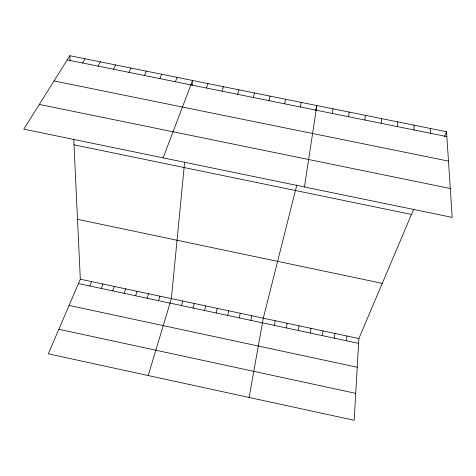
<?xml version="1.0" encoding="UTF-8"?>
<svg xmlns="http://www.w3.org/2000/svg" width="476" height="476" viewBox="0 0 476 476"><rect width="100%" height="100%" fill="white"/><g stroke="black" fill="none" stroke-linecap="round" stroke-linejoin="round"><path stroke-width="0.71" d="M397.633 126.646L397.698 121.868M381.282 123.338L381.478 118.595M413.757 209.059L358.886 338.549L354.18 420.284L48.32 353.841L80.319 279.198L73.744 139.022M364.955 120.041L365.276 115.323M346.54 340.774L346.885 335.991M334.485 338.204L334.902 333.438M348.658 116.751L349.104 112.062M184.658 161.87L171.378 298.595L148.203 375.54M192.078 85.501L192.566 80.48L163.125 157.853M322.442 335.634L322.93 330.885M310.417 333.069L310.971 328.339M332.385 113.461L332.962 108.808M298.404 330.511L299.029 325.798M286.409 327.946L287.099 323.252M304.45 186.967L316.843 105.553L315.606 110.462M274.426 325.394L275.188 320.717M300.398 106.999L301.219 102.399M249.121 397.466L263.287 318.182L296.84 184.98M250.852 320.366L251.75 315.725M239.267 317.891L240.231 313.267M284.678 103.828L285.624 99.252M227.689 315.421L228.724 310.816M268.982 100.656L270.053 96.11M216.128 312.958L217.229 308.365M204.579 310.495L205.745 305.919M253.315 97.491L254.511 92.975M193.048 308.031L194.273 303.474M181.523 305.574L182.82 301.034M237.673 94.331L238.988 89.845M158.52 300.671L159.948 296.161M222.054 91.172L223.488 86.715M147.042 298.22L148.536 293.728M135.577 295.774L137.136 291.3M206.459 88.024L208.018 83.592M124.123 293.329L125.741 288.873M112.681 290.89L114.371 286.451M101.251 288.45L103.006 284.029M175.346 81.741L177.143 77.362M89.839 286.017L91.654 281.613M444.507 136.499L446.536 131.721L69.841 55.716L23.8 129.151L452.2 217.407L446.536 131.721M159.829 78.605L161.739 74.256M144.329 75.476L146.364 71.156M128.859 72.346L131.013 68.056M113.413 69.228L115.68 64.962M97.991 66.11L100.376 61.874M82.592 62.999L85.097 58.792M67.217 59.893L446.857 136.588M54.02 80.944L448.475 161.108M39.306 104.417L450.29 188.49M74.018 144.823L411.484 214.432M77.511 219.335L382.276 283.351M80.319 279.198L358.886 338.549M78.439 283.583L358.606 343.351M69.074 305.425L357.232 367.246M58.851 329.273L355.727 393.354M69.841 55.716L70.079 60.857M430.227 128.431L430.423 133.268M413.953 125.146L414.013 129.954"/></g></svg>
